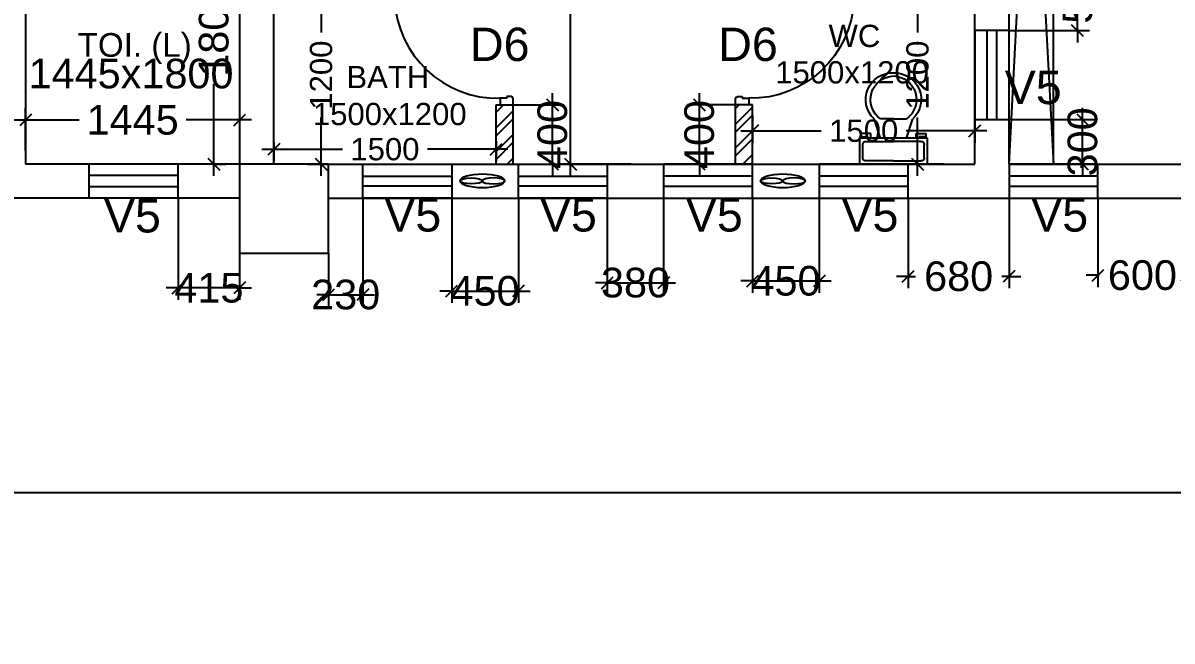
# Model space of a CAD drawing. Extents: x 7897917 to 8423973, y -6487334 to -6173396.
# Drawn here: x 8030212 to 8037964, y -6375462 to -6371294 of the extents above; entities that cross this region are included whole.
import ezdxf
from ezdxf.enums import TextEntityAlignment as Align

# ---------------------------------------------------------------- set-up
doc = ezdxf.new("R2010")
doc.units = 0
doc.header["$LTSCALE"] = 600
doc.header["$MEASUREMENT"] = 0
doc.header["$PDMODE"] = 35
doc.linetypes.add('DASHED', pattern=[0.75, 0.5, -0.25])
doc.linetypes.add('HIDDEN', pattern=[0.375, 0.25, -0.125])
doc.layers.get('0').update_dxf_attribs({"linetype": 'CONTINUOUS'})
doc.layers.get('Defpoints').update_dxf_attribs({"linetype": 'CONTINUOUS'})
for name, color, linetype in [('DIM-TEXT', 8, 'CONTINUOUS'), ('DOOR', 32, 'CONTINUOUS'), ('Duct', 8, 'CONTINUOUS'), ('Exaust', 8, 'CONTINUOUS'), ('joinery', 7, 'CONTINUOUS'), ('LA-column', 3, 'CONTINUOUS'), ('Room Dim', 1, 'CONTINUOUS'), ('T Wall', 8, 'CONTINUOUS'), ('TEXT', 6, 'CONTINUOUS'), ('toi-fix', 46, 'CONTINUOUS'), ('Toi. Wall Hat', 3, 'CONTINUOUS'), ('Walls', 7, 'CONTINUOUS'), ('WIN', 151, 'CONTINUOUS'), ('Working Dim', 5, 'CONTINUOUS')]:
    doc.layers.add(name, color=color, linetype=linetype)
doc.styles.add('ari', font='arial.ttf')
doc.styles.add('ARIAL', font='arial.ttf')
doc.styles.add('RT', font='romant.shx')
doc.dimstyles.new('int. dim', dxfattribs={"dimtxt": 450, "dimasz": 80, "dimexe": 80, "dimexo": 0, "dimgap": 70, "dimtad": 0, "dimdec": 0, "dimzin": 12, "dimdsep": 46, "dimtxsty": 'ari', "dimblk": 'OBLIQUE', "dimcen": 2, "dimdle": 80, "dimclrd": 256, "dimclre": 256, "dimclrt": 6, "dimadec": 0, "dimazin": 0, "dimtfac": 1, "dimtdec": 0, "dimtix": 1, "dimtmove": 2, "dimatfit": 3, "dimfxl": 1, "dimtolj": 1, "dimtzin": 0, "dimlwd": -1, "dimlwe": -1, "dimarcsym": 0})
doc.dimstyles.new('TEXT', dxfattribs={"dimscale": 0, "dimtxt": 600, "dimasz": 300, "dimexe": 300, "dimexo": 30, "dimgap": 50, "dimtad": 0, "dimdec": 0, "dimzin": 0, "dimdsep": 46, "dimtxsty": 'RT', "dimblk": 'OBLIQUE', "dimcen": 0.09, "dimdle": 300, "dimclrd": 256, "dimclre": 256, "dimclrt": 170, "dimadec": 0, "dimazin": 0, "dimtfac": 1, "dimtdec": 0, "dimtofl": 0, "dimtmove": 2, "dimatfit": 3, "dimfxl": 1, "dimfrac": 2, "dimtolj": 1, "dimtzin": 0, "dimlwd": -1, "dimlwe": -1, "dimarcsym": 0})

# ---------------------------------------------------------------- blocks, each defined once
blk = doc.blocks.new('_Oblique')
at = {"color": 0, "linetype": 'ByBlock', "lineweight": -2}
blk.add_line((-0.5, -0.5), (0.5, 0.5), dxfattribs=at)
blk = doc.blocks.new('*D229')
at = {"layer": 'Defpoints', "color": 0, "linetype": 'Continuous', "transparency": 16777216}
for p in [(8038814.2, -6372925.6, 18), (7997754.3, -6373077.6), (8038814.2, -6374463.7)]:
    blk.add_point(p, dxfattribs=at)
at = {"layer": 'DIM-TEXT', "transparency": 16777216}
for p, q in [((8038814.2, -6372925.6), (8038814.2, -6374763.7)), ((7997754.3, -6373077.6), (7997754.3, -6374763.7)), ((7997454.3, -6374463.7), (8012067.8, -6374463.7)), ((8039114.2, -6374463.7), (8024500.7, -6374463.7))]:
    blk.add_line(p, q, dxfattribs=at)
at = {"layer": 'DIM-TEXT', "linetype": 'Continuous', "transparency": 16777216, "xscale": 300, "yscale": 300, "zscale": 300, "rotation": 180}
blk.add_blockref('_Oblique', (7997754.3, -6374463.7), dxfattribs=at)
at = {"layer": 'DIM-TEXT', "linetype": 'Continuous', "transparency": 16777216, "xscale": 300, "yscale": 300, "zscale": 300}
blk.add_blockref('_Oblique', (8038814.2, -6374463.7), dxfattribs=at)
at = {"layer": 'DIM-TEXT', "color": 170, "linetype": 'Continuous', "transparency": 16777216, "insert": (8018284.3, -6374463.7), "char_height": 750, "attachment_point": 5, "style": 'ari'}
blk.add_mtext('\\A1;{\\H1.067x;STEP DOWN (20 BEDS) }', dxfattribs=at)
blk = doc.blocks.new('1000')
at = {"layer": 'DOOR'}
for p, q in [((0, -100), (0, 0)), ((0, 0), (49.7, 0)), ((49.7, 0), (49.7, -2.2)), ((63.2, -49.5), (49.7, -49.5)), ((49.7, -49.5), (49.7, -100)), ((63.2, -13.5), (61, -13.5)), ((63.2, -13.5), (63.2, -49.5)), ((836.8, -13.5), (836.8, -49.5)), ((836.8, -13.5), (839, -13.5)), ((836.8, -49.5), (850.3, -49.5)), ((850.3, 0), (850.3, -2.2)), ((900, 0), (850.3, 0)), ((850.3, -49.5), (850.3, -100)), ((900, -100), (900, 0)), ((49.7, -100), (0, -100)), ((49.7, -100), (49.7, -900.6)), ((100.2, -100), (49.7, -100)), ((100.2, -900.6), (100.2, -100)), ((850.3, -100), (900, -100)), ((49.7, -900.6), (100.2, -900.6))]:
    blk.add_line(p, q, dxfattribs=at)
for centre, major_axis, start_param, end_param in [((49.7, -13.5), (-7.95, 7.95), 3.926991, 5.497787), ((850.3, -13.5), (7.95, 7.95), 0.785398, 2.356194)]:
    blk.add_ellipse(centre, major_axis=major_axis, ratio=1, start_param=start_param, end_param=end_param, dxfattribs=at)
at = {"layer": 'DOOR', "color": 145}
blk.add_ellipse((64.3, -115.3), major_axis=(-519.7, 589.8), ratio=1, start_param=2.464943, end_param=4.009476, dxfattribs=at)
blk = doc.blocks.new('A$C70ED7303')
at = {"layer": 'toi-fix', "color": 8}
for p, q in [((0, 0), (229, 0)), ((229, 0), (229, -174.4)), ((-229, 0), (0, 0)), ((-229, -174.4), (-229, 0)), ((-207.2, -43.6), (-207.2, -130.8)), ((0, -21.8), (-185.4, -21.8)), ((0, -21.8), (185.4, -21.8)), ((207.2, -43.6), (207.2, -130.8)), ((-185.4, -152.6), (0, -152.6)), ((185.4, -152.6), (0, -152.6)), ((229, -174.4), (-229, -174.4)), ((-218.1, -207.2), (-218.1, -185.4)), ((-218.1, -185.4), (-174.4, -185.4)), ((-152.6, -207.2), (-218.1, -207.2)), ((-174.4, -185.4), (-174.4, -174.4)), ((-152.6, -174.4), (-152.6, -207.2)), ((-87.2, -174.4), (-130.8, -305.3)), ((87.2, -174.4), (130.8, -305.3)), ((152.6, -174.4), (152.6, -207.2)), ((152.6, -207.2), (218.1, -207.2)), ((174.4, -185.4), (174.4, -174.4)), ((218.1, -185.4), (174.4, -185.4)), ((218.1, -207.2), (218.1, -185.4)), ((0, -305.3), (-87.2, -305.3)), ((0, -305.3), (87.2, -305.3))]:
    blk.add_line(p, q, dxfattribs=at)
for centre, major_axis, start_param, end_param in [((-188.1, -40.9), (13.6, -13.6), 2.214297, 4.068888), ((188.1, -40.9), (13.6, -13.6), 0.643501, 2.498091), ((-188.1, -133.6), (-13.6, -13.6), 5.35589, 7.21048), ((188.1, -133.6), (-13.6, -13.6), 0.643501, 2.498091), ((-6.6, -436.2), (-127.6, -127.6), 4.686239, 7.105146), ((4.7, -435.5), (-112.7, -112.7), 4.541602, 7.039318), ((6.6, -436.2), (55.8, -171.6), -0.351019, 2.067888), ((-4.7, -435.5), (-112.7, -112.7), 0.814663, 3.31238)]:
    blk.add_ellipse(centre, major_axis=major_axis, ratio=1, start_param=start_param, end_param=end_param, dxfattribs=at)
blk = doc.blocks.new('A$C153C7E87')
at = {"layer": 'Exaust', "color": 10, "extrusion": (0, 0, -1)}
for centre, major_axis, ratio in [((0, 0), (150.2, 0.1), 0.312125), ((-75.1, 0), (75.1, 0), 0.271389)]:
    blk.add_ellipse(centre, major_axis=major_axis, ratio=ratio, start_param=3.141593, end_param=9.424778, dxfattribs=at)
at = {"layer": 'Exaust', "color": 10}
blk.add_ellipse((75.1, 0), major_axis=(75.1, 0), ratio=0.271389, dxfattribs=at)
blk = doc.blocks.new('A$C782D609A')
at = {"layer": 'WIN', "linetype": 'Continuous'}
for p, q in [((-300, 230), (300, 230)), ((-300, 230), (-300, 0)), ((300, 230), (300, 0)), ((-300, 0), (300, 0))]:
    blk.add_line(p, q, dxfattribs=at)
at = {"layer": 'WIN', "linetype": 'DASHED', "ltscale": 300}
for p, q in [((-300, 153.3), (300, 153.3)), ((-300, 76.7), (300, 76.7))]:
    blk.add_line(p, q, dxfattribs=at)
blk = doc.blocks.new('*D392')
at = {"layer": 'Defpoints', "color": 0, "transparency": 16777216}
for p in [(8035133.9, -6371917.4, -0.7), (8036633.9, -6371945.6, 2.8), (8036633.9, -6372021.3)]:
    blk.add_point(p, dxfattribs=at)
at = {"layer": 'Working Dim', "transparency": 16777216}
for p, q in [((8035133.9, -6371917.4), (8035133.9, -6372101.3)), ((8036633.9, -6371945.6), (8036633.9, -6372101.3)), ((8035053.9, -6372021.3), (8035597.3, -6372021.3)), ((8036713.9, -6372021.3), (8036170.6, -6372021.3))]:
    blk.add_line(p, q, dxfattribs=at)
at = {"layer": 'Working Dim', "transparency": 16777216, "xscale": 80, "yscale": 80, "zscale": 80, "rotation": 180}
blk.add_blockref('_Oblique', (8035133.9, -6372021.3), dxfattribs=at)
at = {"layer": 'Working Dim', "transparency": 16777216, "xscale": 80, "yscale": 80, "zscale": 80}
blk.add_blockref('_Oblique', (8036633.9, -6372021.3), dxfattribs=at)
at = {"layer": 'Working Dim', "color": 6, "transparency": 16777216, "insert": (8035883.9, -6372021.3), "char_height": 150, "attachment_point": 5, "style": 'ari'}
blk.add_mtext('\\A1;1500', dxfattribs=at)
blk = doc.blocks.new('*D399')
at = {"layer": 'Defpoints', "color": 0, "transparency": 16777216}
for p in [(8031903.8, -6372100.4, 5.1), (8033403.8, -6372090.8, -0.7), (8033403.8, -6372145.9)]:
    blk.add_point(p, dxfattribs=at)
at = {"layer": 'Working Dim', "transparency": 16777216}
for p, q in [((8031823.8, -6372145.9), (8032367.1, -6372145.9)), ((8031903.8, -6372100.4), (8031903.8, -6372225.9)), ((8033483.8, -6372145.9), (8032940.4, -6372145.9)), ((8033403.8, -6372090.8), (8033403.8, -6372225.9))]:
    blk.add_line(p, q, dxfattribs=at)
at = {"layer": 'Working Dim', "transparency": 16777216, "xscale": 80, "yscale": 80, "zscale": 80, "rotation": 180}
blk.add_blockref('_Oblique', (8031903.8, -6372145.9), dxfattribs=at)
at = {"layer": 'Working Dim', "transparency": 16777216, "xscale": 80, "yscale": 80, "zscale": 80}
blk.add_blockref('_Oblique', (8033403.8, -6372145.9), dxfattribs=at)
at = {"layer": 'Working Dim', "color": 6, "transparency": 16777216, "insert": (8032653.8, -6372145.9), "char_height": 150, "attachment_point": 5, "style": 'ari'}
blk.add_mtext('\\A1;1500', dxfattribs=at)
blk = doc.blocks.new('*D400')
at = {"layer": 'Defpoints', "color": 0, "transparency": 16777216}
for p in [(8036247.5, -6371045.2), (8036424.9, -6371045.2, -0.7), (8036424.9, -6372245.7, 5.1)]:
    blk.add_point(p, dxfattribs=at)
at = {"layer": 'Working Dim', "transparency": 16777216}
for p, q in [((8036247.5, -6370965.2), (8036247.5, -6371358.8)), ((8036424.9, -6371045.2), (8036167.5, -6371045.2)), ((8036247.5, -6372325.7), (8036247.5, -6371932.1)), ((8036424.9, -6372245.7), (8036167.5, -6372245.7))]:
    blk.add_line(p, q, dxfattribs=at)
at = {"layer": 'Working Dim', "transparency": 16777216, "xscale": 80, "yscale": 80, "zscale": 80}
for p, rotation in [((8036247.5, -6371045.2), 90), ((8036247.5, -6372245.7), 270)]:
    blk.add_blockref('_Oblique', p, dxfattribs=dict(at, rotation=rotation))
at = {"layer": 'Working Dim', "color": 6, "transparency": 16777216, "insert": (8036247.5, -6371645.5), "char_height": 150, "attachment_point": 5, "rotation": 90, "style": 'ari'}
blk.add_mtext('\\A1;1200', dxfattribs=at)
blk = doc.blocks.new('*D401')
at = {"layer": 'Defpoints', "color": 0, "transparency": 16777216}
for p in [(8032132, -6371045.2, -0.7), (8032223.8, -6371045.2), (8032132, -6372245.7, 3.9)]:
    blk.add_point(p, dxfattribs=at)
at = {"layer": 'Working Dim', "transparency": 16777216}
for p, q in [((8032223.8, -6370965.2), (8032223.8, -6371358.8)), ((8032132, -6371045.2), (8032303.8, -6371045.2)), ((8032223.8, -6372325.7), (8032223.8, -6371932.1)), ((8032132, -6372245.7), (8032303.8, -6372245.7))]:
    blk.add_line(p, q, dxfattribs=at)
at = {"layer": 'Working Dim', "transparency": 16777216, "xscale": 80, "yscale": 80, "zscale": 80}
for p, rotation in [((8032223.8, -6371045.2), 90), ((8032223.8, -6372245.7), 270)]:
    blk.add_blockref('_Oblique', p, dxfattribs=dict(at, rotation=rotation))
at = {"layer": 'Working Dim', "color": 6, "transparency": 16777216, "insert": (8032223.8, -6371645.4), "char_height": 150, "attachment_point": 5, "rotation": 90, "style": 'ari'}
blk.add_mtext('\\A1;1200', dxfattribs=at)
blk = doc.blocks.new('*D408')
at = {"layer": 'Defpoints', "color": 0, "transparency": 16777216}
for p in [(8033905.8, -6365160.7), (8033918.9, -6365160.7, 5.1), (8034315, -6372245.7, 5.1)]:
    blk.add_point(p, dxfattribs=at)
at = {"layer": 'Working Dim', "transparency": 16777216}
for p, q in [((8033905.8, -6365080.7), (8033905.8, -6368334.6)), ((8033918.9, -6365160.7), (8033825.8, -6365160.7)), ((8033905.8, -6372325.7), (8033905.8, -6369071.8)), ((8034315, -6372245.7), (8033825.8, -6372245.7))]:
    blk.add_line(p, q, dxfattribs=at)
at = {"layer": 'Working Dim', "transparency": 16777216, "xscale": 80, "yscale": 80, "zscale": 80}
for p, rotation in [((8033905.8, -6365160.7), 90), ((8033905.8, -6372245.7), 270)]:
    blk.add_blockref('_Oblique', p, dxfattribs=dict(at, rotation=rotation))
at = {"layer": 'Working Dim', "color": 6, "transparency": 16777216, "insert": (8033905.8, -6368703.2), "char_height": 200, "attachment_point": 5, "rotation": 90, "style": 'ari'}
blk.add_mtext('\\A1;7085', dxfattribs=at)
blk = doc.blocks.new('*D613')
at = {"layer": 'Defpoints', "color": 0, "transparency": 16777216}
for p in [(8031674.2, -6371948.1), (8030229.7, -6372154.4, 3.6), (8031674.2, -6372154.4, 3.6)]:
    blk.add_point(p, dxfattribs=at)
at = {"layer": 'Working Dim', "transparency": 16777216}
for p, q in [((8030229.7, -6372154.4), (8030229.7, -6371868.1)), ((8031674.2, -6372154.4), (8031674.2, -6371868.1)), ((8030149.7, -6371948.1), (8030592, -6371948.1)), ((8031754.2, -6371948.1), (8031312, -6371948.1))]:
    blk.add_line(p, q, dxfattribs=at)
at = {"layer": 'Working Dim', "transparency": 16777216, "xscale": 80, "yscale": 80, "zscale": 80, "rotation": 180}
blk.add_blockref('_Oblique', (8030229.7, -6371948.1), dxfattribs=at)
at = {"layer": 'Working Dim', "transparency": 16777216, "xscale": 80, "yscale": 80, "zscale": 80}
blk.add_blockref('_Oblique', (8031674.2, -6371948.1), dxfattribs=at)
at = {"layer": 'Working Dim', "color": 6, "transparency": 16777216, "insert": (8030952, -6371948.1), "char_height": 200, "attachment_point": 5, "style": 'ari'}
blk.add_mtext('\\A1;1445', dxfattribs=at)
blk = doc.blocks.new('*D614')
at = {"layer": 'Defpoints', "color": 0, "transparency": 16777216}
for p in [(8031488.9, -6370445.5, 3.6), (8031499.7, -6370445.5), (8031491.9, -6372245.7, 5.1)]:
    blk.add_point(p, dxfattribs=at)
at = {"layer": 'Working Dim', "transparency": 16777216}
for p, q in [((8031499.7, -6370365.5), (8031499.7, -6370986.7)), ((8031488.9, -6370445.5), (8031579.7, -6370445.5)), ((8031499.7, -6372325.7), (8031499.7, -6371704.5)), ((8031491.9, -6372245.7), (8031579.7, -6372245.7))]:
    blk.add_line(p, q, dxfattribs=at)
at = {"layer": 'Working Dim', "transparency": 16777216, "xscale": 80, "yscale": 80, "zscale": 80}
for p, rotation in [((8031499.7, -6370445.5), 90), ((8031499.7, -6372245.7), 270)]:
    blk.add_blockref('_Oblique', p, dxfattribs=dict(at, rotation=rotation))
at = {"layer": 'Working Dim', "color": 6, "transparency": 16777216, "insert": (8031499.7, -6371345.6), "char_height": 200, "attachment_point": 5, "rotation": 90, "style": 'ari'}
blk.add_mtext('\\A1;1800', dxfattribs=at)
blk = doc.blocks.new('*D1292')
at = {"layer": 'Defpoints', "color": 0, "transparency": 16777216}
for p in [(8031258.5, -6372475.7), (8031673.8, -6372475.9), (8031258.5, -6373080.7)]:
    blk.add_point(p, dxfattribs=at)
at = {"layer": 'Working Dim', "transparency": 16777216}
for p, q in [((8031258.5, -6372475.7), (8031258.5, -6373160.7)), ((8031673.8, -6372475.9), (8031673.8, -6373160.7)), ((8031258.5, -6373080.7), (8031178.5, -6373080.7)), ((8031673.8, -6373080.7), (8031258.5, -6373080.7)), ((8031673.8, -6373080.7), (8031753.8, -6373080.7))]:
    blk.add_line(p, q, dxfattribs=at)
at = {"layer": 'Working Dim', "transparency": 16777216, "xscale": 80, "yscale": 80, "zscale": 80}
blk.add_blockref('_Oblique', (8031258.5, -6373080.7), dxfattribs=at)
at = {"layer": 'Working Dim', "transparency": 16777216, "xscale": 80, "yscale": 80, "zscale": 80, "rotation": 180}
blk.add_blockref('_Oblique', (8031673.8, -6373080.7), dxfattribs=at)
at = {"layer": 'Working Dim', "color": 6, "transparency": 16777216, "insert": (8031466.2, -6373080.7), "char_height": 200, "attachment_point": 5, "style": 'ari'}
blk.add_mtext('\\A1;415', dxfattribs=at)
blk = doc.blocks.new('*D1296')
at = {"layer": 'Defpoints', "color": 0, "transparency": 16777216}
for p in [(8033519.2, -6371846.1), (8033784, -6371846.1), (8033519.2, -6372246.1)]:
    blk.add_point(p, dxfattribs=at)
at = {"layer": 'Working Dim', "transparency": 16777216}
for p, q in [((8033784, -6371846.1), (8033784, -6371766.1)), ((8033519.2, -6371846.1), (8033864, -6371846.1)), ((8033784, -6372246.1), (8033784, -6371846.1)), ((8033519.2, -6372246.1), (8033864, -6372246.1)), ((8033784, -6372246.1), (8033784, -6372326.1))]:
    blk.add_line(p, q, dxfattribs=at)
at = {"layer": 'Working Dim', "transparency": 16777216, "xscale": 80, "yscale": 80, "zscale": 80}
for p, rotation in [((8033784, -6371846.1), 270), ((8033784, -6372246.1), 90)]:
    blk.add_blockref('_Oblique', p, dxfattribs=dict(at, rotation=rotation))
at = {"layer": 'Working Dim', "color": 6, "transparency": 16777216, "insert": (8033784, -6372046.1), "char_height": 200, "attachment_point": 5, "rotation": 90, "style": 'ari'}
blk.add_mtext('\\A1;400', dxfattribs=at)
blk = doc.blocks.new('*D1301')
at = {"layer": 'Defpoints', "color": 0, "transparency": 16777216}
for p in [(8034775.1, -6371846.1), (8035019.4, -6371846.1), (8035019.4, -6372246.1)]:
    blk.add_point(p, dxfattribs=at)
at = {"layer": 'Working Dim', "transparency": 16777216}
for p, q in [((8034775.1, -6371846.1), (8034775.1, -6371766.1)), ((8035019.4, -6371846.1), (8034695.1, -6371846.1)), ((8034775.1, -6372246.1), (8034775.1, -6371846.1)), ((8035019.4, -6372246.1), (8034695.1, -6372246.1)), ((8034775.1, -6372246.1), (8034775.1, -6372326.1))]:
    blk.add_line(p, q, dxfattribs=at)
at = {"layer": 'Working Dim', "transparency": 16777216, "xscale": 80, "yscale": 80, "zscale": 80}
for p, rotation in [((8034775.1, -6371846.1), 270), ((8034775.1, -6372246.1), 90)]:
    blk.add_blockref('_Oblique', p, dxfattribs=dict(at, rotation=rotation))
at = {"layer": 'Working Dim', "color": 6, "transparency": 16777216, "insert": (8034775.1, -6372046.1), "char_height": 200, "attachment_point": 5, "rotation": 90, "style": 'ari'}
blk.add_mtext('\\A1;400', dxfattribs=at)
blk = doc.blocks.new('*D1306')
at = {"layer": 'Defpoints', "color": 0, "transparency": 16777216}
for p in [(8036865.3, -6371945.5), (8037360.8, -6371945.5), (8036865.3, -6372245.5, 0)]:
    blk.add_point(p, dxfattribs=at)
at = {"layer": 'Working Dim', "transparency": 16777216}
for p, q in [((8037360.8, -6371945.5), (8037360.8, -6371865.5)), ((8036865.3, -6371945.5), (8037440.8, -6371945.5)), ((8037360.8, -6372245.5), (8037360.8, -6371945.5)), ((8036865.3, -6372245.5), (8037440.8, -6372245.5)), ((8037360.8, -6372245.5), (8037360.8, -6372325.5))]:
    blk.add_line(p, q, dxfattribs=at)
at = {"layer": 'Working Dim', "transparency": 16777216, "xscale": 80, "yscale": 80, "zscale": 80}
for p, rotation in [((8037360.8, -6371945.5), 270), ((8037360.8, -6372245.5), 90)]:
    blk.add_blockref('_Oblique', p, dxfattribs=dict(at, rotation=rotation))
at = {"layer": 'Working Dim', "color": 6, "transparency": 16777216, "insert": (8037360.8, -6372095.5), "char_height": 200, "attachment_point": 5, "rotation": 90, "style": 'ari'}
blk.add_mtext('\\A1;300', dxfattribs=at)
blk = doc.blocks.new('*D1307')
at = {"layer": 'Defpoints', "color": 0, "transparency": 16777216}
for p in [(8036864.4, -6370785.1), (8037326.8, -6370785.1), (8036864.4, -6371345.5)]:
    blk.add_point(p, dxfattribs=at)
at = {"layer": 'Working Dim', "transparency": 16777216}
for p, q in [((8037326.8, -6370785.1), (8037326.8, -6370705.1)), ((8036864.4, -6370785.1), (8037406.8, -6370785.1)), ((8037326.8, -6371345.5), (8037326.8, -6370785.1)), ((8036864.4, -6371345.5), (8037406.8, -6371345.5)), ((8037326.8, -6371345.5), (8037326.8, -6371425.5))]:
    blk.add_line(p, q, dxfattribs=at)
at = {"layer": 'Working Dim', "transparency": 16777216, "xscale": 80, "yscale": 80, "zscale": 80}
for p, rotation in [((8037326.8, -6370785.1), 270), ((8037326.8, -6371345.5), 90)]:
    blk.add_blockref('_Oblique', p, dxfattribs=dict(at, rotation=rotation))
at = {"layer": 'Working Dim', "color": 6, "transparency": 16777216, "insert": (8037326.8, -6371065.3), "char_height": 200, "attachment_point": 5, "rotation": 90, "style": 'ari'}
blk.add_mtext('\\A1;560', dxfattribs=at)
blk = doc.blocks.new('*D1311')
at = {"layer": 'Defpoints', "color": 0, "transparency": 16777216}
for p in [(8032504.2, -6372475.5), (8032273.9, -6372845.7, 1), (8032504.2, -6373126.4)]:
    blk.add_point(p, dxfattribs=at)
at = {"layer": 'Working Dim', "transparency": 16777216}
for p, q in [((8032504.2, -6372475.5), (8032504.2, -6373206.4)), ((8032273.9, -6372845.7), (8032273.9, -6373206.4)), ((8032273.9, -6373126.4), (8032193.9, -6373126.4)), ((8032273.9, -6373126.4), (8032504.2, -6373126.4)), ((8032504.2, -6373126.4), (8032584.2, -6373126.4))]:
    blk.add_line(p, q, dxfattribs=at)
at = {"layer": 'Working Dim', "transparency": 16777216, "xscale": 80, "yscale": 80, "zscale": 80}
blk.add_blockref('_Oblique', (8032273.9, -6373126.4), dxfattribs=at)
at = {"layer": 'Working Dim', "transparency": 16777216, "xscale": 80, "yscale": 80, "zscale": 80, "rotation": 180}
blk.add_blockref('_Oblique', (8032504.2, -6373126.4), dxfattribs=at)
at = {"layer": 'Working Dim', "color": 6, "transparency": 16777216, "insert": (8032389.1, -6373126.4), "char_height": 200, "attachment_point": 5, "style": 'ari'}
blk.add_mtext('\\A1;230', dxfattribs=at)
blk = doc.blocks.new('*D1312')
at = {"layer": 'Defpoints', "color": 0, "transparency": 16777216}
for p in [(8033104.2, -6372475.6), (8033554.2, -6372475.6), (8033554.2, -6373101.7)]:
    blk.add_point(p, dxfattribs=at)
at = {"layer": 'Working Dim', "transparency": 16777216}
for p, q in [((8033104.2, -6372475.6), (8033104.2, -6373181.7)), ((8033554.2, -6372475.6), (8033554.2, -6373181.7)), ((8033104.2, -6373101.7), (8033024.2, -6373101.7)), ((8033104.2, -6373101.7), (8033554.2, -6373101.7)), ((8033554.2, -6373101.7), (8033634.2, -6373101.7))]:
    blk.add_line(p, q, dxfattribs=at)
at = {"layer": 'Working Dim', "transparency": 16777216, "xscale": 80, "yscale": 80, "zscale": 80}
blk.add_blockref('_Oblique', (8033104.2, -6373101.7), dxfattribs=at)
at = {"layer": 'Working Dim', "transparency": 16777216, "xscale": 80, "yscale": 80, "zscale": 80, "rotation": 180}
blk.add_blockref('_Oblique', (8033554.2, -6373101.7), dxfattribs=at)
at = {"layer": 'Working Dim', "color": 6, "transparency": 16777216, "insert": (8033329.2, -6373101.7), "char_height": 200, "attachment_point": 5, "style": 'ari'}
blk.add_mtext('\\A1;450', dxfattribs=at)
blk = doc.blocks.new('*D1313')
at = {"layer": 'Defpoints', "color": 0, "transparency": 16777216}
for p in [(8034154.2, -6372475.6), (8034534.4, -6372475.6), (8034534.4, -6373046.2)]:
    blk.add_point(p, dxfattribs=at)
at = {"layer": 'Working Dim', "transparency": 16777216}
for p, q in [((8034154.2, -6372475.6), (8034154.2, -6373126.2)), ((8034534.4, -6372475.6), (8034534.4, -6373126.2)), ((8034154.2, -6373046.2), (8034074.2, -6373046.2)), ((8034154.2, -6373046.2), (8034534.4, -6373046.2)), ((8034534.4, -6373046.2), (8034614.4, -6373046.2))]:
    blk.add_line(p, q, dxfattribs=at)
at = {"layer": 'Working Dim', "transparency": 16777216, "xscale": 80, "yscale": 80, "zscale": 80}
blk.add_blockref('_Oblique', (8034154.2, -6373046.2), dxfattribs=at)
at = {"layer": 'Working Dim', "transparency": 16777216, "xscale": 80, "yscale": 80, "zscale": 80, "rotation": 180}
blk.add_blockref('_Oblique', (8034534.4, -6373046.2), dxfattribs=at)
at = {"layer": 'Working Dim', "color": 6, "transparency": 16777216, "insert": (8034344.3, -6373046.2), "char_height": 200, "attachment_point": 5, "style": 'ari'}
blk.add_mtext('\\A1;380', dxfattribs=at)
blk = doc.blocks.new('*D1314')
at = {"layer": 'Defpoints', "color": 0, "transparency": 16777216}
for p in [(8035134.4, -6372475.6), (8035584.4, -6372475.6), (8035584.4, -6373033.8)]:
    blk.add_point(p, dxfattribs=at)
at = {"layer": 'Working Dim', "transparency": 16777216}
for p, q in [((8035134.4, -6372475.6), (8035134.4, -6373113.8)), ((8035584.4, -6372475.6), (8035584.4, -6373113.8)), ((8035134.4, -6373033.8), (8035054.4, -6373033.8)), ((8035134.4, -6373033.8), (8035584.4, -6373033.8)), ((8035584.4, -6373033.8), (8035664.4, -6373033.8))]:
    blk.add_line(p, q, dxfattribs=at)
at = {"layer": 'Working Dim', "transparency": 16777216, "xscale": 80, "yscale": 80, "zscale": 80}
blk.add_blockref('_Oblique', (8035134.4, -6373033.8), dxfattribs=at)
at = {"layer": 'Working Dim', "transparency": 16777216, "xscale": 80, "yscale": 80, "zscale": 80, "rotation": 180}
blk.add_blockref('_Oblique', (8035584.4, -6373033.8), dxfattribs=at)
at = {"layer": 'Working Dim', "color": 6, "transparency": 16777216, "insert": (8035359.4, -6373033.8), "char_height": 200, "attachment_point": 5, "style": 'ari'}
blk.add_mtext('\\A1;450', dxfattribs=at)
blk = doc.blocks.new('*D1315')
at = {"layer": 'Defpoints', "color": 0, "transparency": 16777216}
for p in [(8036184.4, -6372475.6), (8036864.4, -6372475.6), (8036864.4, -6373002.9)]:
    blk.add_point(p, dxfattribs=at)
at = {"layer": 'Working Dim', "transparency": 16777216}
for p, q in [((8036184.4, -6372475.6), (8036184.4, -6373082.9)), ((8036864.4, -6372475.6), (8036864.4, -6373082.9)), ((8036184.4, -6373002.9), (8036104.4, -6373002.9)), ((8036184.4, -6373002.9), (8036233.2, -6373002.9)), ((8036864.4, -6373002.9), (8036815.5, -6373002.9)), ((8036864.4, -6373002.9), (8036944.4, -6373002.9))]:
    blk.add_line(p, q, dxfattribs=at)
at = {"layer": 'Working Dim', "transparency": 16777216, "xscale": 80, "yscale": 80, "zscale": 80}
blk.add_blockref('_Oblique', (8036184.4, -6373002.9), dxfattribs=at)
at = {"layer": 'Working Dim', "transparency": 16777216, "xscale": 80, "yscale": 80, "zscale": 80, "rotation": 180}
blk.add_blockref('_Oblique', (8036864.4, -6373002.9), dxfattribs=at)
at = {"layer": 'Working Dim', "color": 6, "transparency": 16777216, "insert": (8036524.4, -6373002.9), "char_height": 200, "attachment_point": 5, "style": 'ari'}
blk.add_mtext('\\A1;680', dxfattribs=at)
blk = doc.blocks.new('*D1316')
at = {"layer": 'Defpoints', "color": 0, "transparency": 16777216}
for p in [(8038064, -6372423.2, 1), (8037464.4, -6372475.6), (8038064, -6372995.7)]:
    blk.add_point(p, dxfattribs=at)
at = {"layer": 'Working Dim', "transparency": 16777216}
for p, q in [((8038064, -6372423.2), (8038064, -6373075.7)), ((8037464.4, -6372475.6), (8037464.4, -6373075.7)), ((8037464.4, -6372995.7), (8037384.4, -6372995.7)), ((8037464.4, -6372995.7), (8037473, -6372995.7)), ((8038064, -6372995.7), (8038055.3, -6372995.7)), ((8038064, -6372995.7), (8038144, -6372995.7))]:
    blk.add_line(p, q, dxfattribs=at)
at = {"layer": 'Working Dim', "transparency": 16777216, "xscale": 80, "yscale": 80, "zscale": 80}
blk.add_blockref('_Oblique', (8037464.4, -6372995.7), dxfattribs=at)
at = {"layer": 'Working Dim', "transparency": 16777216, "xscale": 80, "yscale": 80, "zscale": 80, "rotation": 180}
blk.add_blockref('_Oblique', (8038064, -6372995.7), dxfattribs=at)
at = {"layer": 'Working Dim', "color": 6, "transparency": 16777216, "insert": (8037764.2, -6372995.7), "char_height": 200, "attachment_point": 5, "style": 'ari'}
blk.add_mtext('\\A1;600', dxfattribs=at)

msp = doc.modelspace()

# ---------------------------------------------------------------- hatches: boundary and pattern name
at = {"layer": 'Toi. Wall Hat'}
h = msp.add_hatch(dxfattribs=at)
h.set_pattern_fill('ANSI32', color=10, scale=300, style=0)
h.set_pattern_definition([(45, (1109500.06, 1e-05), (-79.5495129, 79.5495129), []), (45, (1109553.1, 1e-05), (-79.5495129, 79.5495129), [])])
h.paths.add_polyline_path([(8035134.368, -6367100.694), (8035019.368, -6367100.694), (8035019.368, -6367501.224), (8035134.368, -6367501.224)])
h.paths.add_polyline_path([(8033519.235, -6367100.694), (8033404.235, -6367100.694), (8033404.235, -6367501.224), (8033519.235, -6367501.224)])
h.paths.add_polyline_path([(8033519.235, -6368301.224), (8031904.235, -6368301.224), (8031904.235, -6368416.224), (8033519.235, -6368416.224)])
h.paths.add_polyline_path([(8036634.368, -6368301.224), (8035019.368, -6368301.224), (8035019.368, -6368416.224), (8036634.368, -6368416.224)])
h.paths.add_polyline_path([(8036634.368, -6369616.224), (8035134.368, -6369616.224), (8035134.368, -6369216.224), (8035019.368, -6369216.224), (8035019.368, -6370131.224), (8035134.368, -6370131.224), (8035134.368, -6369731.224), (8036634.368, -6369731.224)])
h.paths.add_polyline_path([(8033519.235, -6369216.224), (8033404.235, -6369216.224), (8033404.235, -6369616.224), (8031904.235, -6369616.224), (8031904.235, -6369731.224), (8033404.235, -6369731.224), (8033404.235, -6370131.224), (8033519.235, -6370131.224)])
h.paths.add_polyline_path([(8033519.235, -6370931.224), (8031904.235, -6370931.224), (8031904.235, -6371046.224), (8033519.235, -6371046.224)])
h.paths.add_polyline_path([(8033519.235, -6371846.224), (8033404.235, -6371846.224), (8033404.235, -6372245.694), (8033519.235, -6372245.694)])
h.paths.add_polyline_path([(8035134.368, -6371846.224), (8035019.368, -6371846.224), (8035019.368, -6372245.694), (8035134.368, -6372245.694)])
h.paths.add_polyline_path([(8036634.368, -6370931.224), (8035019.368, -6370931.224), (8035019.368, -6371046.224), (8036634.368, -6371046.224)])

# ---------------------------------------------------------------- linework, layer by layer
at = {"layer": 'Duct', "color": 8, "linetype": 'HIDDEN', "ltscale": 600}
for p, q in [((8036864.011, -6366500.465, -10.091), (8037164.011, -6372245.561)), ((8036865.249, -6372245.561), (8037164.011, -6366500.465, -10.091))]:
    msp.add_line(p, q, dxfattribs=at)
at = {"layer": 'Duct', "color": 7, "linetype": 'HIDDEN', "ltscale": 600, "elevation": -10.098}
msp.add_lwpolyline([(8036864.098, -6372245.561), (8037164.098, -6372245.561), (8037164.098, -6366500.465), (8036864.098, -6366500.465)], close=True, dxfattribs=at)
at = {"layer": 'LA-column', "color": 2, "elevation": 1.031}
msp.add_lwpolyline([(8031673.876, -6372845.657), (8032273.876, -6372845.657), (8032273.876, -6372245.657), (8031673.876, -6372245.657)], close=True, dxfattribs=at)
at = {"layer": 'T Wall', "color": 6, "linetype": 'Continuous'}
for p, q in [((8033404.235, -6372246.092), (8033404.235, -6371846.092)), ((8033404.235, -6371846.092), (8033519.235, -6371846.092)), ((8033519.235, -6372246.092), (8033519.235, -6371846.092)), ((8035019.368, -6372246.092), (8035019.368, -6371846.092)), ((8035134.368, -6371846.092), (8035019.368, -6371846.092)), ((8035134.368, -6372246.092), (8035134.368, -6371846.092))]:
    msp.add_line(p, q, dxfattribs=at)
at = {"layer": 'Walls', "linetype": 'Continuous'}
for p, q in [((8036864.368, -6372245.561), (8036864.368, -6365045.518)), ((8036634.368, -6372245.561), (8036634.368, -6367100.561)), ((8031674.234, -6372245.561), (8031674.234, -6369085.578)), ((8031904.235, -6372245.56), (8031904.235, -6369085.578)), ((8030229.729, -6370445.481), (8030229.729, -6372245.507)), ((8031673.785, -6372245.661), (8030229.281, -6372245.661)), ((8032274.049, -6372245.561), (8036634.368, -6372245.561)), ((8036864.368, -6372245.561), (8038064.368, -6372245.561)), ((8031673.785, -6372475.868), (8028673.783, -6372475.868)), ((8032274.049, -6372475.561), (8038064.368, -6372475.561))]:
    msp.add_line(p, q, dxfattribs=at)
at = {"layer": 'WIN', "linetype": 'Continuous'}
for points in [[(8036864.368, -6371945.492), (8036864.368, -6371345.492), (8036634.368, -6371345.492), (8036634.368, -6371945.492)], [(8036783.027, -6371945.492), (8036783.027, -6371345.492), (8036715.709, -6371345.492), (8036715.709, -6371945.492)], [(8033104.234, -6372475.493), (8032504.234, -6372475.492), (8032504.234, -6372245.493), (8033104.234, -6372245.492)], [(8034154.234, -6372475.493), (8033554.234, -6372475.493), (8033554.234, -6372245.493), (8034154.234, -6372245.492)], [(8034534.369, -6372475.493), (8035134.369, -6372475.493), (8035134.369, -6372245.493), (8034534.369, -6372245.492)], [(8035584.369, -6372475.493), (8036184.369, -6372475.492), (8036184.369, -6372245.493), (8035584.369, -6372245.492)], [(8036864.368, -6372475.493), (8037464.368, -6372475.492), (8037464.368, -6372245.493), (8036864.368, -6372245.492)], [(8033104.234, -6372394.151), (8032504.234, -6372394.151), (8032504.234, -6372326.833), (8033104.234, -6372326.833)], [(8034154.234, -6372394.152), (8033554.234, -6372394.152), (8033554.234, -6372326.833), (8034154.234, -6372326.833)], [(8034534.369, -6372394.152), (8035134.369, -6372394.152), (8035134.369, -6372326.833), (8034534.369, -6372326.833)], [(8035584.369, -6372394.151), (8036184.369, -6372394.151), (8036184.369, -6372326.833), (8035584.369, -6372326.833)], [(8036864.368, -6372394.151), (8037464.368, -6372394.151), (8037464.368, -6372326.833), (8036864.368, -6372326.833)]]:
    msp.add_lwpolyline(points, close=True, dxfattribs=at)

# ---------------------------------------------------------------- block references
at = {"layer": 'DOOR', "linetype": 'Continuous'}
for p, xscale, yscale, zscale, rotation in [((8033519.235, -6371046.092), 0.8888888880610689, 0.8888888880610689, 0.8888888880610689, 270.0000128466253), ((8035019.368, -6371046.092), -0.8888888880610689, 0.8888888927176595, 0.8888888919152134, 89.99998715337463)]:
    msp.add_blockref('1000', p, dxfattribs=dict(at, xscale=xscale, yscale=yscale, zscale=zscale, rotation=rotation))
at = {"layer": 'Exaust', "linetype": 'Continuous', "xscale": -1, "rotation": 180}
for p in [(8033311.377, -6372358.696), (8035338.351, -6372358.696)]:
    msp.add_blockref('A$C153C7E87', p, dxfattribs=at)
at = {"layer": 'toi-fix', "linetype": 'Continuous', "xscale": -1, "rotation": 180}
msp.add_blockref('A$C70ED7303', (8036084.669, -6372246.092), dxfattribs=at)
at = {"layer": 'WIN', "linetype": 'Continuous', "rotation": 180}
msp.add_blockref('A$C782D609A', (8030958.531, -6372245.661), dxfattribs=at)

# ---------------------------------------------------------------- texts
at = {"layer": 'joinery', "style": 'ari'}
for s, p in [('D6', (8033428.592, -6371550.229)), ('D6', (8035103.462, -6371550.229)), ('V5', (8037027.642, -6371840.851)), ('V5', (8030950.282, -6372706.82)), ('V5', (8032841.671, -6372700.487)), ('V5', (8033891.671, -6372700.487)), ('V5', (8034875.989, -6372700.487)), ('V5', (8035925.989, -6372700.487)), ('V5', (8037205.987, -6372700.487))]:
    msp.add_text(s, height=225, dxfattribs=at).set_placement(p, align=Align.CENTER)
at = {"layer": 'Room Dim', "style": 'ARIAL'}
for s, height, p in [('1445x1800', 200, (8030940.945, -6371734.569)), ('1500x1200', 150, (8035805.75, -6371701.572)), ('1500x1200', 150, (8032686.439, -6371982.926))]:
    msp.add_text(s, height=height, dxfattribs=at).set_placement(p, align=Align.CENTER)
at = {"layer": 'TEXT', "color": 7, "style": 'ARIAL'}
for s, height, p in [('TOI. (L)', 160, (8030965.998, -6371521.893)), ('WC', 150, (8035821.46, -6371455.847)), ('BATH', 150, (8032673.391, -6371733.236))]:
    msp.add_text(s, height=height, dxfattribs=at).set_placement(p, align=Align.CENTER)

# ---------------------------------------------------------------- dimensions: what is measured, and where the dimension line sits
at = {"layer": 'DIM-TEXT', "linetype": 'Continuous'}
dim = msp.add_linear_dim(base=(8038814.189, -6374463.711, 14.331), p1=(7997754.348, -6373077.647, 14.331), p2=(8038814.189, -6372925.647, 32.311), angle=180, text='{\\H1.067x;STEP DOWN (20 BEDS) }', dimstyle='TEXT', override={"dimscale": 1, "dimtxt": 750, "dimexo": 0, "dimtxsty": 'ari'}, dxfattribs=at)
dim.commit()
dim.dimension.update_dxf_attribs({"geometry": '*D229', "text_midpoint": (8018284.268, -6374463.711, 14.331)})
at = {"layer": 'Working Dim'}
for base, p1, p2, override, picture, middle in [((8033905.787, -6365160.694), (8034314.983, -6372245.694, 5.131), (8033918.92, -6365160.694, 5.131), {"dimtxt": 200}, '*D408', (8033905.787, -6368703.194)), ((8031499.67, -6370445.481), (8031491.944, -6372245.661, 5.131), (8031488.944, -6370445.481, 3.602), {"dimtxt": 200}, '*D614', (8031499.67, -6371345.571)), ((8037326.809, -6370785.063), (8036864.368, -6371345.492), (8036864.368, -6370785.063), {"dimtxt": 200, "dimarcsym": 1}, '*D1307', (8037326.809, -6371065.278)), ((8032223.829, -6371045.224), (8032131.97, -6372245.66, 3.879), (8032131.97, -6371045.224, -0.692), {"dimtxt": 150}, '*D401', (8032223.829, -6371645.442)), ((8036247.475, -6371045.224), (8036424.883, -6372245.694, 5.131), (8036424.883, -6371045.224, -0.692), {"dimtxt": 150}, '*D400', (8036247.475, -6371645.459)), ((8033783.966, -6371846.092), (8033519.235, -6372246.092), (8033519.235, -6371846.092), {"dimtxt": 200, "dimarcsym": 1}, '*D1296', (8033783.966, -6372046.092)), ((8034775.101, -6371846.092), (8035019.368, -6372246.092), (8035019.368, -6371846.092), {"dimtxt": 200, "dimarcsym": 1}, '*D1301', (8034775.101, -6372046.092)), ((8037360.775, -6371945.492), (8036865.253, -6372245.492, 0), (8036865.253, -6371945.492), {"dimtxt": 200, "dimarcsym": 1}, '*D1306', (8037360.775, -6372095.492))]:
    dim = msp.add_linear_dim(base=base, p1=p1, p2=p2, angle=90, dimstyle='int. dim', override=override, dxfattribs=at)
    dim.commit()
    dim.dimension.update_dxf_attribs({"geometry": picture, "text_midpoint": middle})
for base, p1, p2, override, picture, middle in [((8031674.234, -6371948.142), (8030229.729, -6372154.445, 3.602), (8031674.234, -6372154.445, 3.602), {"dimtxt": 200}, '*D613', (8030951.981, -6371948.142)), ((8036633.92, -6372021.276), (8035133.92, -6371917.412, -0.692), (8036633.92, -6371945.625, 2.754), {"dimtxt": 150}, '*D392', (8035883.92, -6372021.276)), ((8033403.787, -6372145.851), (8031903.787, -6372100.378, 5.131), (8033403.787, -6372090.805, -0.692), {"dimtxt": 150}, '*D399', (8032653.787, -6372145.851)), ((8038064.016, -6372995.657), (8037464.368, -6372475.561), (8038064.016, -6372423.224, 1.031), {"dimtxt": 200, "dimarcsym": 1}, '*D1316', (8037764.192, -6372995.657)), ((8031258.531, -6373080.655), (8031673.785, -6372475.868), (8031258.531, -6372475.661), {"dimtxt": 200, "dimarcsym": 1}, '*D1292', (8031466.158, -6373080.655)), ((8032504.234, -6373126.384), (8032273.876, -6372845.657, 1.031), (8032504.234, -6372475.492), {"dimtxt": 200, "dimarcsym": 1}, '*D1311', (8032389.055, -6373126.384)), ((8033554.234, -6373101.701), (8033104.234, -6372475.561), (8033554.234, -6372475.561), {"dimtxt": 200, "dimarcsym": 1}, '*D1312', (8033329.234, -6373101.701)), ((8034534.369, -6373046.164), (8034154.234, -6372475.561), (8034534.369, -6372475.561), {"dimtxt": 200, "dimarcsym": 1}, '*D1313', (8034344.301, -6373046.164)), ((8035584.369, -6373033.824), (8035134.369, -6372475.561), (8035584.369, -6372475.561), {"dimtxt": 200, "dimarcsym": 1}, '*D1314', (8035359.369, -6373033.824)), ((8036864.368, -6373002.86), (8036184.369, -6372475.561), (8036864.368, -6372475.561), {"dimtxt": 200, "dimarcsym": 1}, '*D1315', (8036524.369, -6373002.86))]:
    dim = msp.add_linear_dim(base=base, p1=p1, p2=p2, dimstyle='int. dim', override=override, dxfattribs=at)
    dim.commit()
    dim.dimension.update_dxf_attribs({"geometry": picture, "text_midpoint": middle})

doc.saveas('drawing.dxf')
